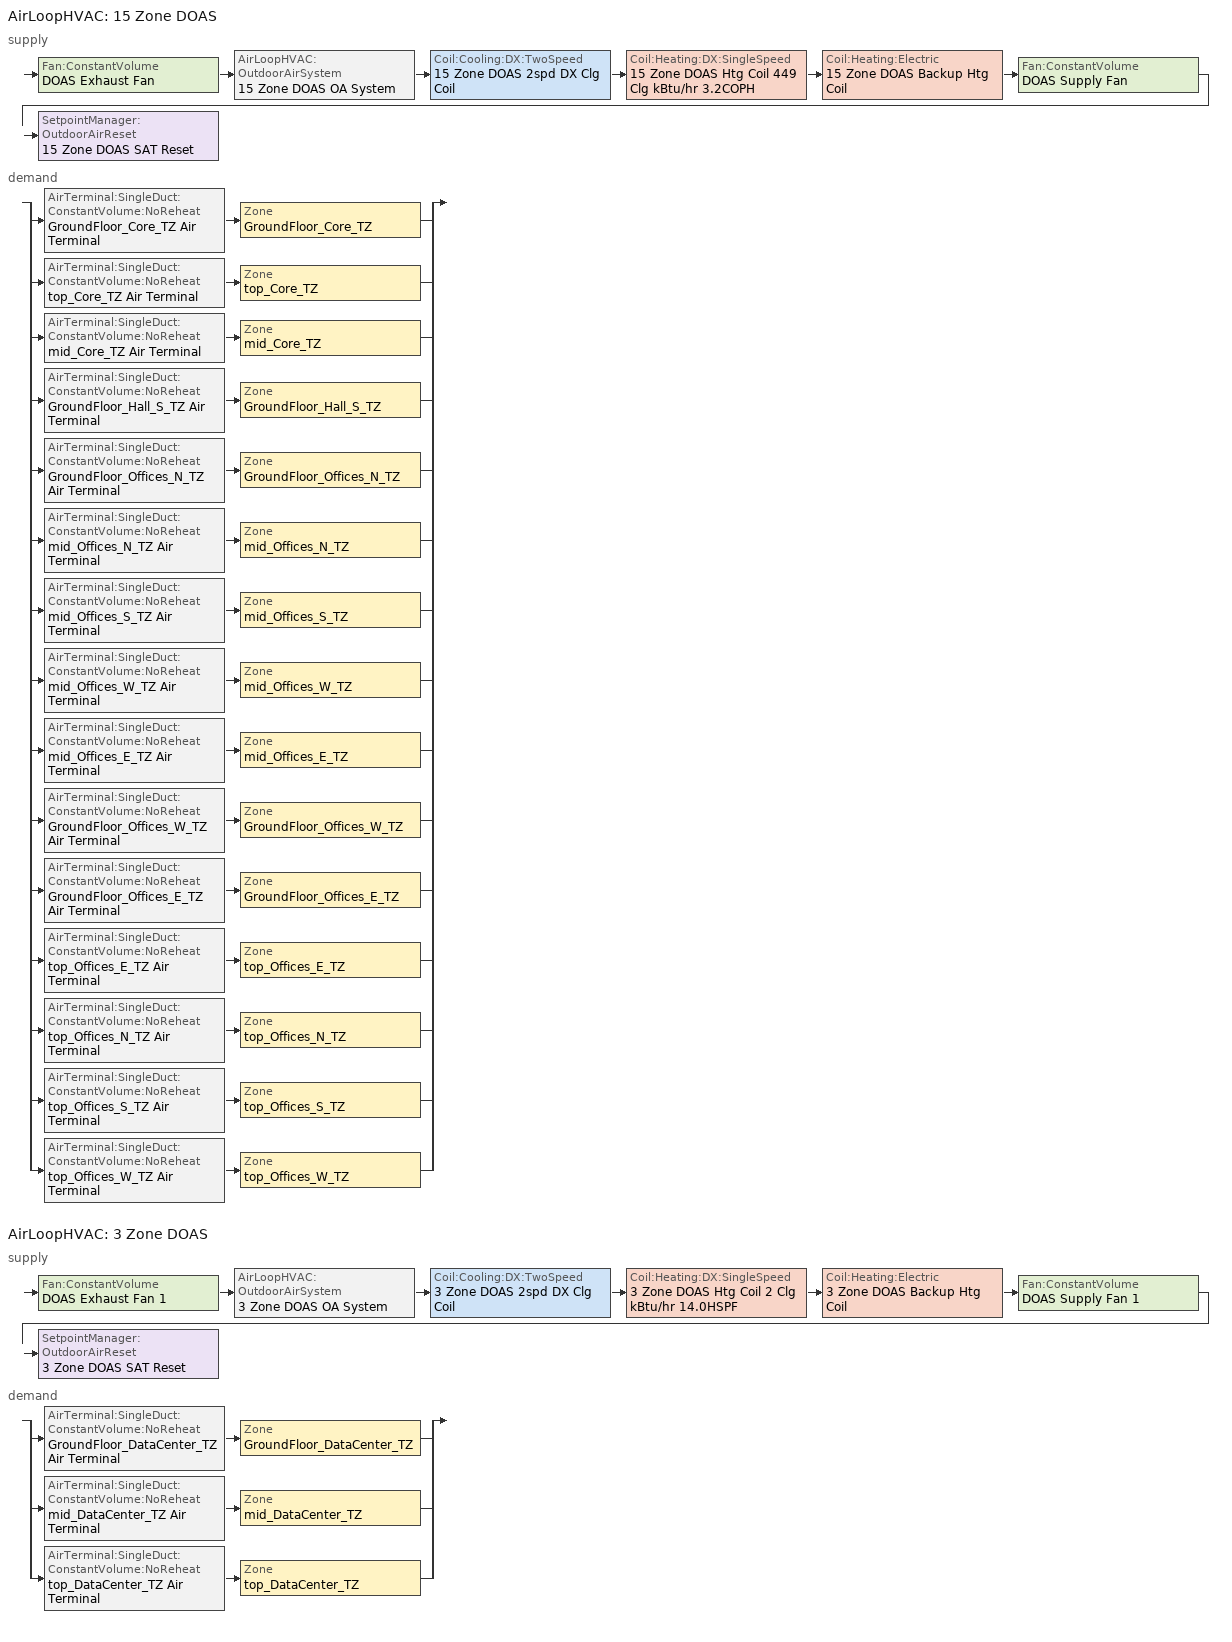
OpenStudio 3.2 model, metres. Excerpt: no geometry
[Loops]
AirLoopHVAC '15 Zone DOAS'
 supply: Fan:ConstantVolume 'DOAS Exhaust Fan' > AirLoopHVAC:OutdoorAirSystem '15 Zone DOAS OA System' > Coil:Cooling:DX:TwoSpeed '15 Zone DOAS 2spd DX Clg Coil' > Coil:Heating:DX:SingleSpeed '15 Zone DOAS Htg Coil 449 Clg kBtu/hr 3.2COPH' > Coil:Heating:Electric '15 Zone DOAS Backup Htg Coil' > Fan:ConstantVolume 'DOAS Supply Fan' > SetpointManager:OutdoorAirReset '15 Zone DOAS SAT Reset'
 demand: split
  | AirTerminal:SingleDuct:ConstantVolume:NoReheat 'GroundFloor_Core_TZ Air Terminal' > Zone 'GroundFloor_Core_TZ'
  | AirTerminal:SingleDuct:ConstantVolume:NoReheat 'top_Core_TZ Air Terminal' > Zone 'top_Core_TZ'
  | AirTerminal:SingleDuct:ConstantVolume:NoReheat 'mid_Core_TZ Air Terminal' > Zone 'mid_Core_TZ'
  | AirTerminal:SingleDuct:ConstantVolume:NoReheat 'GroundFloor_Hall_S_TZ Air Terminal' > Zone 'GroundFloor_Hall_S_TZ'
  | AirTerminal:SingleDuct:ConstantVolume:NoReheat 'GroundFloor_Offices_N_TZ Air Terminal' > Zone 'GroundFloor_Offices_N_TZ'
  | AirTerminal:SingleDuct:ConstantVolume:NoReheat 'mid_Offices_N_TZ Air Terminal' > Zone 'mid_Offices_N_TZ'
  | AirTerminal:SingleDuct:ConstantVolume:NoReheat 'mid_Offices_S_TZ Air Terminal' > Zone 'mid_Offices_S_TZ'
  | AirTerminal:SingleDuct:ConstantVolume:NoReheat 'mid_Offices_W_TZ Air Terminal' > Zone 'mid_Offices_W_TZ'
  | AirTerminal:SingleDuct:ConstantVolume:NoReheat 'mid_Offices_E_TZ Air Terminal' > Zone 'mid_Offices_E_TZ'
  | AirTerminal:SingleDuct:ConstantVolume:NoReheat 'GroundFloor_Offices_W_TZ Air Terminal' > Zone 'GroundFloor_Offices_W_TZ'
  | AirTerminal:SingleDuct:ConstantVolume:NoReheat 'GroundFloor_Offices_E_TZ Air Terminal' > Zone 'GroundFloor_Offices_E_TZ'
  | AirTerminal:SingleDuct:ConstantVolume:NoReheat 'top_Offices_E_TZ Air Terminal' > Zone 'top_Offices_E_TZ'
  | AirTerminal:SingleDuct:ConstantVolume:NoReheat 'top_Offices_N_TZ Air Terminal' > Zone 'top_Offices_N_TZ'
  | AirTerminal:SingleDuct:ConstantVolume:NoReheat 'top_Offices_S_TZ Air Terminal' > Zone 'top_Offices_S_TZ'
  | AirTerminal:SingleDuct:ConstantVolume:NoReheat 'top_Offices_W_TZ Air Terminal' > Zone 'top_Offices_W_TZ'
AirLoopHVAC '3 Zone DOAS'
 supply: Fan:ConstantVolume 'DOAS Exhaust Fan 1' > AirLoopHVAC:OutdoorAirSystem '3 Zone DOAS OA System' > Coil:Cooling:DX:TwoSpeed '3 Zone DOAS 2spd DX Clg Coil' > Coil:Heating:DX:SingleSpeed '3 Zone DOAS Htg Coil 2 Clg kBtu/hr 14.0HSPF' > Coil:Heating:Electric '3 Zone DOAS Backup Htg Coil' > Fan:ConstantVolume 'DOAS Supply Fan 1' > SetpointManager:OutdoorAirReset '3 Zone DOAS SAT Reset'
 demand: split
  | AirTerminal:SingleDuct:ConstantVolume:NoReheat 'GroundFloor_DataCenter_TZ Air Terminal' > Zone 'GroundFloor_DataCenter_TZ'
  | AirTerminal:SingleDuct:ConstantVolume:NoReheat 'mid_DataCenter_TZ Air Terminal' > Zone 'mid_DataCenter_TZ'
  | AirTerminal:SingleDuct:ConstantVolume:NoReheat 'top_DataCenter_TZ Air Terminal' > Zone 'top_DataCenter_TZ'
[Sizing:Zone] Zone Cooling Design Supply Air Temperature Input Method=SupplyAirTemperature; Zone Cooling Design Supply Air Temperature {C}=12.7778; Zone Cooling Design Supply Air Temperature Difference {deltaC}=10; Zone Heating Design Supply Air Temperature Input Method=SupplyAirTemperature; Zone Heating Design Supply Air Temperature {C}=40; Zone Heating Design Supply Air Temperature Difference {deltaC}=10; Zone Cooling Design Supply Air Humidity Ratio {kg-H2O/kg-air}=0.0085; Zone Heating Design Supply Air Humidity Ratio {kg-H2O/kg-air}=0.008; Cooling Design Air Flow Method=DesignDay; Cooling Design Air Flow Rate {m3/s}=0; Cooling Minimum Air Flow {m3/s}=0; Cooling Minimum Air Flow Fraction=0; Heating Design Air Flow Method=DesignDay; Heating Design Air Flow Rate {m3/s}=0; Heating Maximum Air Flow per Zone Floor Area {m3/s-m2}=0.002; Heating Maximum Air Flow {m3/s}=0.142; Account for Dedicated Outdoor Air System=Yes; Dedicated Outdoor Air System Control Strategy=NeutralSupplyAir; Dedicated Outdoor Air Low Setpoint Temperature for Design {C}=15.5556; Dedicated Outdoor Air High Setpoint Temperature for Design {C}=21.1111
Name | Design Zone Air Distribution Effectiveness in Cooling Mode | Design Zone Air Distribution Effectiveness in Heating Mode | Design Minimum Zone Ventilation Efficiency | Cooling Minimum Air Flow per Zone Floor Area {m3/s-m2}
top_Offices_W_TZ; GroundFloor_Core_TZ; top_Core_TZ; GroundFloor_Offices_N_TZ; GroundFloor_Offices_E_TZ; GroundFloor_Hall_S_TZ; top_Offices_N_TZ; top_Offices_E_TZ; top_Offices_S_TZ; mid_Offices_W_TZ; mid_Offices_N_TZ; mid_Offices_S_TZ; mid_Offices_E_TZ | 1 | 1 | 0.6
GroundFloor_Offices_W_TZ; mid_Core_TZ | 1 | 1 | 0.6 | 0.000762
GroundFloor_DataCenter_TZ; top_DataCenter_TZ; mid_DataCenter_TZ
[Zone equipment]
top_Offices_W_TZ: top_Offices_W_TZ Air Terminal, top_Offices_W_TZ VRF Terminal Unit
GroundFloor_Core_TZ: GroundFloor_Core_TZ Air Terminal, GroundFloor_Core_TZ VRF Terminal Unit
top_Core_TZ: top_Core_TZ Air Terminal, top_Core_TZ VRF Terminal Unit
GroundFloor_Offices_N_TZ: GroundFloor_Offices_N_TZ Air Terminal, GroundFloor_Offices_N_TZ VRF Terminal Unit
GroundFloor_Offices_E_TZ: GroundFloor_Offices_E_TZ Air Terminal, GroundFloor_Offices_E_TZ VRF Terminal Unit
GroundFloor_Hall_S_TZ: GroundFloor_Hall_S_TZ Air Terminal, GroundFloor_Hall_S_TZ VRF Terminal Unit
GroundFloor_Offices_W_TZ: GroundFloor_Offices_W_TZ Air Terminal, GroundFloor_Offices_W_TZ VRF Terminal Unit
top_Offices_N_TZ: top_Offices_N_TZ Air Terminal, top_Offices_N_TZ VRF Terminal Unit
top_Offices_E_TZ: top_Offices_E_TZ Air Terminal, top_Offices_E_TZ VRF Terminal Unit
top_Offices_S_TZ: top_Offices_S_TZ Air Terminal, top_Offices_S_TZ VRF Terminal Unit
GroundFloor_DataCenter_TZ: GroundFloor_DataCenter_TZ Air Terminal, GroundFloor_DataCenter_TZ VRF Terminal Unit
top_DataCenter_TZ: top_DataCenter_TZ Air Terminal, top_DataCenter_TZ VRF Terminal Unit
mid_Offices_W_TZ: mid_Offices_W_TZ Air Terminal, mid_Offices_W_TZ VRF Terminal Unit
mid_Core_TZ: mid_Core_TZ Air Terminal, mid_Core_TZ VRF Terminal Unit
mid_Offices_N_TZ: mid_Offices_N_TZ Air Terminal, mid_Offices_N_TZ VRF Terminal Unit
mid_Offices_S_TZ: mid_Offices_S_TZ Air Terminal, mid_Offices_S_TZ VRF Terminal Unit
mid_DataCenter_TZ: mid_DataCenter_TZ Air Terminal, mid_DataCenter_TZ VRF Terminal Unit
mid_Offices_E_TZ: mid_Offices_E_TZ Air Terminal, mid_Offices_E_TZ VRF Terminal Unit
[AirLoopHVAC] Design Supply Air Flow Rate {m3/s}=autosize; Design Return Air Flow Fraction of Supply Air Flow=1
Name | Availability Schedule
15 Zone DOAS | 15 Zone DOAS Occ Sch 2
3 Zone DOAS | 3 Zone DOAS Occ Sch 2
[Sizing:System] Type of Load to Size On=VentilationRequirement; Design Outdoor Air Flow Rate {m3/s}=Autosize; Central Heating Maximum System Air Flow Ratio=1; Preheat Design Temperature {C}=7; Preheat Design Humidity Ratio {kg-H2O/kg-Air}=0.008; Precool Design Temperature {C}=12.8; Precool Design Humidity Ratio {kg-H2O/kg-Air}=0.008; Central Cooling Design Supply Air Temperature {C}=15.5556; Central Heating Design Supply Air Temperature {C}=21.1111; Sizing Option=Coincident; 100% Outdoor Air in Cooling=Yes; 100% Outdoor Air in Heating=Yes; Central Cooling Design Supply Air Humidity Ratio {kg-H2O/kg-Air}=0.0085; Central Heating Design Supply Air Humidity Ratio {kg-H2O/kg-Air}=0.008; Cooling Design Air Flow Method=DesignDay; Cooling Design Air Flow Rate {m3/s}=0; Heating Design Air Flow Method=DesignDay; Heating Design Air Flow Rate {m3/s}=0; System Outdoor Air Method=ZoneSum; Zone Maximum Outdoor Air Fraction=1; Cooling Supply Air Flow Rate Per Floor Area {m3/s-m2}=0.00996765; Cooling Fraction of Autosized Cooling Supply Air Flow Rate=1; Cooling Supply Air Flow Rate Per Unit Cooling Capacity {m3/s-W}=3.94755e-05; Heating Supply Air Flow Rate Per Floor Area {m3/s-m2}=0.00996765; Heating Fraction of Autosized Heating Supply Air Flow Rate=1; Heating Fraction of Autosized Cooling Supply Air Flow Rate=1; Heating Supply Air Flow Rate Per Unit Heating Capacity {m3/s-W}=3.15882e-05; Cooling Design Capacity Method=CoolingDesignCapacity; Cooling Design Capacity {W}=autosize; Cooling Design Capacity Per Floor Area {W/m2}=234.7; Fraction of Autosized Cooling Design Capacity=1; Heating Design Capacity Method=HeatingDesignCapacity; Heating Design Capacity {W}=autosize; Heating Design Capacity Per Floor Area {W/m2}=157; Fraction of Autosized Heating Design Capacity=1; Central Cooling Capacity Control Method=OnOff
15 Zone DOAS; 3 Zone DOAS
[Fan:ConstantVolume] Availability Schedule=Always On Discrete; Maximum Flow Rate {m3/s}=AutoSize; Motor In Airstream Fraction=1
Name | Fan Total Efficiency | Pressure Rise {Pa} | Motor Efficiency
DOAS Supply Fan | 0.59605 | 622.722 | 0.917
DOAS Exhaust Fan | 0.58175 | 373.633 | 0.895
DOAS Supply Fan 1 | 0.455 | 622.722 | 0.7
DOAS Exhaust Fan 1 | 0.455 | 373.633 | 0.7
[Coil:Heating:Electric] Availability Schedule=Always On Discrete; Efficiency=1
15 Zone DOAS Backup Htg Coil; 3 Zone DOAS Backup Htg Coil
[Coil:Heating:DX:SingleSpeed] Availability Schedule=Always On Discrete; Rated Total Heating Capacity {W}=Autosize; Rated Air Flow Rate {m3/s}=Autosize; Rated Supply Fan Power Per Volume Flow Rate {W/(m3/s)}=773.3; Total Heating Capacity Function of Temperature Curve=DXHEAT-NECB2011-REF-CAPFT; Total Heating Capacity Function of Flow Fraction Curve=DXHEAT-NECB2011-REF-CAPFFLOW; Energy Input Ratio Function of Temperature Curve=DXHEAT-NECB2011-REF-EIRFT; Energy Input Ratio Function of Flow Fraction Curve=DXHEAT-NECB2011-REF-EIRFFLOW; Part Load Fraction Correlation Curve=DXHEAT-NECB2011-REF-PLFFPLR; Defrost Strategy=ReverseCycle; Defrost Control=OnDemand; Defrost Time Period Fraction=0.166667; Resistive Defrost Heater Capacity {W}=2000
Name | Rated COP {W/W} | Defrost Energy Input Ratio Function of Temperature Curve
15 Zone DOAS Htg Coil 449 Clg kBtu/hr 3.2COPH | 3.61103 | 15 Zone DOAS Htg Coil Defrost EIR Func of Temp Curve
3 Zone DOAS Htg Coil 2 Clg kBtu/hr 14.0HSPF | 3.7366 | 3 Zone DOAS Htg Coil Defrost EIR Func of Temp Curve
[Coil:Cooling:DX:TwoSpeed] Availability Schedule=Always On Discrete; Rated High Speed Total Cooling Capacity {W}=Autosize; Rated High Speed Sensible Heat Ratio=Autosize; Rated High Speed COP {W/W}=3; Rated High Speed Air Flow Rate {m3/s}=Autosize; Unit Internal Static Air Pressure {Pa}=773.3; Rated Low Speed Total Cooling Capacity {W}=Autosize; Rated Low Speed Sensible Heat Ratio=0.69; Rated Low Speed COP {W/W}=3; Condenser Type=AirCooled; Minimum Outdoor Dry-Bulb Temperature for Compressor Operation {C}=-25; High Speed Evaporative Condenser Effectiveness=0; High Speed Evaporative Condenser Air Flow Rate {m3/s}=Autosize; High Speed Evaporative Condenser Pump Rated Power Consumption {W}=Autosize; Low Speed Evaporative Condenser Effectiveness=0; Low Speed Evaporative Condenser Air Flow Rate {m3/s}=Autosize; Low Speed Evaporative Condenser Pump Rated Power Consumption {W}=Autosize; Basin Heater Capacity {W/K}=10; Basin Heater Setpoint Temperature {C}=2
Name | Total Cooling Capacity Function of Temperature Curve | Total Cooling Capacity Function of Flow Fraction Curve | Energy Input Ratio Function of Temperature Curve | Energy Input Ratio Function of Flow Fraction Curve | Part Load Fraction Correlation Curve | Low Speed Total Cooling Capacity Function of Temperature Curve | Low Speed Energy Input Ratio Function of Temperature Curve
15 Zone DOAS 2spd DX Clg Coil | Curve Biquadratic 1 | Curve Quadratic 3 | Curve Biquadratic 2 | Curve Quadratic 4 | Curve Quadratic 5 | Curve Biquadratic 3 | Curve Biquadratic 4
3 Zone DOAS 2spd DX Clg Coil | Curve Biquadratic 5 | Curve Quadratic 8 | Curve Biquadratic 6 | Curve Quadratic 9 | Curve Quadratic 10 | Curve Biquadratic 7 | Curve Biquadratic 8
[Controller:OutdoorAir] Maximum Outdoor Air Flow Rate {m3/s}=Autosize; Economizer Control Type=NoEconomizer; Economizer Control Action Type=ModulateFlow; Lockout Type=LockoutWithHeating; Minimum Limit Type=FixedMinimum; Minimum Fraction of Outdoor Air Schedule=Always On Discrete; High Humidity Control=No; Heat Recovery Bypass Control Type=BypassWhenWithinEconomizerLimits
Name | Minimum Outdoor Air Flow Rate {m3/s} | Minimum Outdoor Air Schedule | Controller Mechanical Ventilation
15 Zone DOAS Outdoor Air Controller | 0 | 15 Zone DOAS Occ Sch 2 | 15 Zone DOAS Mechanical Ventilation Controller
3 Zone DOAS Outdoor Air Controller | autosize | 3 Zone DOAS Occ Sch 2 | 3 Zone DOAS Mechanical Ventilation Controller
[Controller:MechanicalVentilation] Availability Schedule=Always On Discrete; System Outdoor Air Method=ZoneSum
Name | Demand Controlled Ventilation
15 Zone DOAS Mechanical Ventilation Controller | Yes
3 Zone DOAS Mechanical Ventilation Controller
[AirLoopHVAC:OutdoorAirSystem]
Name | Controller
15 Zone DOAS OA System | 15 Zone DOAS Outdoor Air Controller
3 Zone DOAS OA System | 3 Zone DOAS Outdoor Air Controller
[SetpointManager:OutdoorAirReset] Control Variable=Temperature; Setpoint at Outdoor Low Temperature {C}=21.1111; Outdoor Low Temperature {C}=12.7778; Setpoint at Outdoor High Temperature {C}=15.5556; Outdoor High Temperature {C}=21.1111
Name | Setpoint Node or NodeList
15 Zone DOAS SAT Reset | 15 Zone DOAS Supply Outlet Node
3 Zone DOAS SAT Reset | 3 Zone DOAS Supply Outlet Node
[AirTerminal:SingleDuct:ConstantVolume:NoReheat] Availability Schedule=Always On Discrete; Maximum Air Flow Rate {m3/s}=AutoSize
GroundFloor_Core_TZ Air Terminal; top_Core_TZ Air Terminal; mid_Core_TZ Air Terminal; GroundFloor_Hall_S_TZ Air Terminal; GroundFloor_Offices_N_TZ Air Terminal; mid_Offices_N_TZ Air Terminal; mid_Offices_S_TZ Air Terminal; mid_Offices_W_TZ Air Terminal; mid_Offices_E_TZ Air Terminal; GroundFloor_Offices_W_TZ Air Terminal; GroundFloor_Offices_E_TZ Air Terminal; top_Offices_E_TZ Air Terminal; top_Offices_N_TZ Air Terminal; top_Offices_S_TZ Air Terminal; top_Offices_W_TZ Air Terminal; GroundFloor_DataCenter_TZ Air Terminal; mid_DataCenter_TZ Air Terminal; top_DataCenter_TZ Air Terminal
[AirConditioner:VariableRefrigerantFlow] Availability Schedule=Always On Discrete; Gross Rated Total Cooling Capacity {W}=autosize; Gross Rated Cooling COP {W/W}=4.287; Minimum Outdoor Temperature in Cooling Mode {C}=-15; Maximum Outdoor Temperature in Cooling Mode {C}=50; Gross Rated Heating Capacity {W}=autosize; Rated Heating Capacity Sizing Ratio {W/W}=1; Rated Heating COP {W/W}=4.147; Minimum Outdoor Temperature in Heating Mode {C}=-25; Maximum Outdoor Temperature in Heating Mode {C}=16.1; Heating Performance Curve Outdoor Temperature Type=WetBulbTemperature; Minimum Heat Pump Part-Load Ratio=0.25; Master Thermostat Priority Control Type=LoadPriority; Heat Pump Waste Heat Recovery=Yes; Equivalent Piping Length used for Piping Correction Factor in Cooling Mode {m}=30.48; Vertical Height used for Piping Correction Factor {m}=10.668; Piping Correction Factor for Height in Cooling Mode Coefficient {1/m}=-0.000386; Equivalent Piping Length used for Piping Correction Factor in Heating Mode {m}=30.48; Piping Correction Factor for Height in Heating Mode Coefficient {1/m}=0; Crankcase Heater Power per Compressor {W}=15; Number of Compressors=3; Ratio of Compressor Size to Total Compressor Capacity {W/W}=0.33; Maximum Outdoor Dry-bulb Temperature for Crankcase Heater {C}=7; Defrost Strategy=ReverseCycle; Defrost Control=OnDemand; Defrost Time Period Fraction=0.058333; Resistive Defrost Heater Capacity {W}=1e-07; Maximum Outdoor Dry-bulb Temperature for Defrost Operation {C}=7; Water Condenser Volume Flow Rate {m3/s}=autosize; Evaporative Condenser Effectiveness=0.9; Evaporative Condenser Air Flow Rate {m3/s}=autosize; Evaporative Condenser Pump Rated Power Consumption {W}=autosize; Basin Heater Capacity {W/K}=0; Basin Heater Setpoint Temperature {C}=2; Fuel Type=Electricity; Minimum Outdoor Temperature in Heat Recovery Mode {C}=-10; Maximum Outdoor Temperature in Heat Recovery Mode {C}=27.2; Initial Heat Recovery Cooling Capacity Fraction {W/W}=0.5; Heat Recovery Cooling Capacity Time Constant {hr}=0.083; Initial Heat Recovery Cooling Energy Fraction {W/W}=1; Heat Recovery Cooling Energy Time Constant {hr}=0; Initial Heat Recovery Heating Capacity Fraction {W/W}=0.5; Heat Recovery Heating Capacity Time Constant {hr}=0.083; Initial Heat Recovery Heating Energy Fraction {W/W}=0.5; Heat Recovery Heating Energy Time Constant {hr}=0
Name | Cooling Capacity Ratio Modifier Function of Low Temperature Curve | Cooling Capacity Ratio Boundary Curve | Cooling Capacity Ratio Modifier Function of High Temperature Curve | Cooling Energy Input Ratio Modifier Function of Low Temperature Curve | Cooling Energy Input Ratio Boundary Curve | Cooling Energy Input Ratio Modifier Function of High Temperature Curve | Cooling Energy Input Ratio Modifier Function of Low Part-Load Ratio Curve | Cooling Energy Input Ratio Modifier Function of High Part-Load Ratio Curve | Cooling Combination Ratio Correction Factor Curve | Cooling Part-Load Fraction Correlation Curve | Heating Capacity Ratio Modifier Function of Low Temperature Curve | Heating Capacity Ratio Boundary Curve | Heating Capacity Ratio Modifier Function of High Temperature Curve | Heating Energy Input Ratio Modifier Function of Low Temperature Curve | Heating Energy Input Ratio Boundary Curve | Heating Energy Input Ratio Modifier Function of High Temperature Curve | Heating Energy Input Ratio Modifier Function of Low Part-Load Ratio Curve | Heating Energy Input Ratio Modifier Function of High Part-Load Ratio Curve | Heating Combination Ratio Correction Factor Curve | Heating Part-Load Fraction Correlation Curve | Zone Name for Master Thermostat Location | Piping Correction Factor for Length in Cooling Mode Curve | Defrost Energy Input Ratio Modifier Function of Temperature Curve
15 Zone VRF System | vrf_cool_cap_f_of_low_temp | vrf_cool_cap_ratio_boundary | vrf_cool_cap_f_of_high_temp | vrf_cool_eir_f_of_low_temp | vrf_cool_eir_ratio_boundary | vrf_cool_eir_f_of_high_temp | vrf_cool_eir_f_of_low_temp 1 | vrf_cooling_eir_high_plr | vrf_cooling_comb_ratio | vrf_cooling_cplffplr | vrf_heat_cap_f_of_low_temp | vrf_heat_cap_ratio_boundary | vrf_heat_cap_f_of_high_temp | vrf_heat_eir_f_of_low_temp | vrf_heat_eir_boundary | vrf_heat_eir_f_of_high_temp | vrf_heating_eir_low_plr | vrf_heating_eir_hi_plr | vrf_heating_comb_ratio | vrf_heating_cplffplr | GroundFloor_Core_TZ | Air Conditioner Variable Refrigerant Flow 1 CoolingLengthCorrectionFactor | vrf_defrost_eir_f_of_temp
3 Zone VRF System | vrf_cool_cap_f_of_low_temp 1 | vrf_cool_cap_ratio_boundary 1 | vrf_cool_cap_f_of_high_temp 1 | vrf_cool_eir_f_of_low_temp 2 | vrf_cool_eir_ratio_boundary 1 | vrf_cool_eir_f_of_high_temp 1 | vrf_cool_eir_f_of_low_temp 3 | vrf_cooling_eir_high_plr 1 | vrf_cooling_comb_ratio 1 | vrf_cooling_cplffplr 1 | vrf_heat_cap_f_of_low_temp 1 | vrf_heat_cap_ratio_boundary 1 | vrf_heat_cap_f_of_high_temp 1 | vrf_heat_eir_f_of_low_temp 1 | vrf_heat_eir_boundary 1 | vrf_heat_eir_f_of_high_temp 1 | vrf_heating_eir_low_plr 1 | vrf_heating_eir_hi_plr 1 | vrf_heating_comb_ratio 1 | vrf_heating_cplffplr 1 | GroundFloor_DataCenter_TZ | Air Conditioner Variable Refrigerant Flow 1 CoolingLengthCorrectionFactor 1 | vrf_defrost_eir_f_of_temp 1
[ZoneHVAC:TerminalUnit:VariableRefrigerantFlow] Terminal Unit Availability schedule=Always On Discrete; Supply Air Flow Rate During Cooling Operation {m3/s}=autosize; Supply Air Flow Rate When No Cooling is Needed {m3/s}=autosize; Supply Air Flow Rate During Heating Operation {m3/s}=autosize; Supply Air Flow Rate When No Heating is Needed {m3/s}=autosize; Outdoor Air Flow Rate During Cooling Operation {m3/s}=0; Outdoor Air Flow Rate During Heating Operation {m3/s}=0; Outdoor Air Flow Rate When No Cooling or Heating is Needed {m3/s}=0; Supply Air Fan Operating Mode Schedule=Always Off Discrete; Supply Air Fan Placement=DrawThrough; Zone Terminal Unit On Parasitic Electric Energy Use {W}=30; Zone Terminal Unit Off Parasitic Electric Energy Use {W}=20; Rated Total Heating Capacity Sizing Ratio {W/W}=1; Maximum Supply Air Temperature from Supplemental Heater {C}=Autosize; Maximum Outdoor Dry-Bulb Temperature for Supplemental Heater Operation {C}=21
Name | Supply Air Fan | Cooling Coil | Heating Coil
GroundFloor_Core_TZ VRF Terminal Unit | GroundFloor_Core_TZ VRF Unit Cycling Fan | Zone HVAC Terminal Unit Variable Refrigerant Flow 1 Cooling Coil | Zone HVAC Terminal Unit Variable Refrigerant Flow 1 Heating Coil
top_Core_TZ VRF Terminal Unit | top_Core_TZ VRF Unit Cycling Fan | Zone HVAC Terminal Unit Variable Refrigerant Flow 1 Cooling Coil 1 | Zone HVAC Terminal Unit Variable Refrigerant Flow 1 Heating Coil 1
mid_Core_TZ VRF Terminal Unit | mid_Core_TZ VRF Unit Cycling Fan | Zone HVAC Terminal Unit Variable Refrigerant Flow 1 Cooling Coil 2 | Zone HVAC Terminal Unit Variable Refrigerant Flow 1 Heating Coil 2
GroundFloor_Hall_S_TZ VRF Terminal Unit | GroundFloor_Hall_S_TZ VRF Unit Cycling Fan | Zone HVAC Terminal Unit Variable Refrigerant Flow 1 Cooling Coil 3 | Zone HVAC Terminal Unit Variable Refrigerant Flow 1 Heating Coil 3
GroundFloor_Offices_N_TZ VRF Terminal Unit | GroundFloor_Offices_N_TZ VRF Unit Cycling Fan | Zone HVAC Terminal Unit Variable Refrigerant Flow 1 Cooling Coil 4 | Zone HVAC Terminal Unit Variable Refrigerant Flow 1 Heating Coil 4
mid_Offices_N_TZ VRF Terminal Unit | mid_Offices_N_TZ VRF Unit Cycling Fan | Zone HVAC Terminal Unit Variable Refrigerant Flow 1 Cooling Coil 5 | Zone HVAC Terminal Unit Variable Refrigerant Flow 1 Heating Coil 5
mid_Offices_S_TZ VRF Terminal Unit | mid_Offices_S_TZ VRF Unit Cycling Fan | Zone HVAC Terminal Unit Variable Refrigerant Flow 1 Cooling Coil 6 | Zone HVAC Terminal Unit Variable Refrigerant Flow 1 Heating Coil 6
mid_Offices_W_TZ VRF Terminal Unit | mid_Offices_W_TZ VRF Unit Cycling Fan | Zone HVAC Terminal Unit Variable Refrigerant Flow 1 Cooling Coil 7 | Zone HVAC Terminal Unit Variable Refrigerant Flow 1 Heating Coil 7
mid_Offices_E_TZ VRF Terminal Unit | mid_Offices_E_TZ VRF Unit Cycling Fan | Zone HVAC Terminal Unit Variable Refrigerant Flow 1 Cooling Coil 8 | Zone HVAC Terminal Unit Variable Refrigerant Flow 1 Heating Coil 8
GroundFloor_Offices_W_TZ VRF Terminal Unit | GroundFloor_Offices_W_TZ VRF Unit Cycling Fan | Zone HVAC Terminal Unit Variable Refrigerant Flow 1 Cooling Coil 9 | Zone HVAC Terminal Unit Variable Refrigerant Flow 1 Heating Coil 9
GroundFloor_Offices_E_TZ VRF Terminal Unit | GroundFloor_Offices_E_TZ VRF Unit Cycling Fan | Zone HVAC Terminal Unit Variable Refrigerant Flow 1 Cooling Coil 10 | Zone HVAC Terminal Unit Variable Refrigerant Flow 1 Heating Coil 10
top_Offices_E_TZ VRF Terminal Unit | top_Offices_E_TZ VRF Unit Cycling Fan | Zone HVAC Terminal Unit Variable Refrigerant Flow 1 Cooling Coil 11 | Zone HVAC Terminal Unit Variable Refrigerant Flow 1 Heating Coil 11
top_Offices_N_TZ VRF Terminal Unit | top_Offices_N_TZ VRF Unit Cycling Fan | Zone HVAC Terminal Unit Variable Refrigerant Flow 1 Cooling Coil 12 | Zone HVAC Terminal Unit Variable Refrigerant Flow 1 Heating Coil 12
top_Offices_S_TZ VRF Terminal Unit | top_Offices_S_TZ VRF Unit Cycling Fan | Zone HVAC Terminal Unit Variable Refrigerant Flow 1 Cooling Coil 13 | Zone HVAC Terminal Unit Variable Refrigerant Flow 1 Heating Coil 13
top_Offices_W_TZ VRF Terminal Unit | top_Offices_W_TZ VRF Unit Cycling Fan | Zone HVAC Terminal Unit Variable Refrigerant Flow 1 Cooling Coil 14 | Zone HVAC Terminal Unit Variable Refrigerant Flow 1 Heating Coil 14
GroundFloor_DataCenter_TZ VRF Terminal Unit | GroundFloor_DataCenter_TZ VRF Unit Cycling Fan | Zone HVAC Terminal Unit Variable Refrigerant Flow 1 Cooling Coil 15 | Zone HVAC Terminal Unit Variable Refrigerant Flow 1 Heating Coil 15
mid_DataCenter_TZ VRF Terminal Unit | mid_DataCenter_TZ VRF Unit Cycling Fan | Zone HVAC Terminal Unit Variable Refrigerant Flow 1 Cooling Coil 16 | Zone HVAC Terminal Unit Variable Refrigerant Flow 1 Heating Coil 16
top_DataCenter_TZ VRF Terminal Unit | top_DataCenter_TZ VRF Unit Cycling Fan | Zone HVAC Terminal Unit Variable Refrigerant Flow 1 Cooling Coil 17 | Zone HVAC Terminal Unit Variable Refrigerant Flow 1 Heating Coil 17
[Coil:Cooling:DX:VariableRefrigerantFlow] Availability Schedule=Always On Discrete; Rated Total Cooling Capacity {W}=autosize; Rated Sensible Heat Ratio=autosize; Rated Air Flow Rate {m3/s}=autosize
Name | Cooling Capacity Ratio Modifier Function of Temperature Curve | Cooling Capacity Modifier Curve Function of Flow Fraction
Zone HVAC Terminal Unit Variable Refrigerant Flow 1 Cooling Coil | VRFTUCoolCapFT | VRFACCoolCapFFF
Zone HVAC Terminal Unit Variable Refrigerant Flow 1 Cooling Coil 1 | VRFTUCoolCapFT 1 | VRFACCoolCapFFF 1
Zone HVAC Terminal Unit Variable Refrigerant Flow 1 Cooling Coil 2 | VRFTUCoolCapFT 2 | VRFACCoolCapFFF 2
Zone HVAC Terminal Unit Variable Refrigerant Flow 1 Cooling Coil 3 | VRFTUCoolCapFT 3 | VRFACCoolCapFFF 3
Zone HVAC Terminal Unit Variable Refrigerant Flow 1 Cooling Coil 4 | VRFTUCoolCapFT 4 | VRFACCoolCapFFF 4
Zone HVAC Terminal Unit Variable Refrigerant Flow 1 Cooling Coil 5 | VRFTUCoolCapFT 5 | VRFACCoolCapFFF 5
Zone HVAC Terminal Unit Variable Refrigerant Flow 1 Cooling Coil 6 | VRFTUCoolCapFT 6 | VRFACCoolCapFFF 6
Zone HVAC Terminal Unit Variable Refrigerant Flow 1 Cooling Coil 7 | VRFTUCoolCapFT 7 | VRFACCoolCapFFF 7
Zone HVAC Terminal Unit Variable Refrigerant Flow 1 Cooling Coil 8 | VRFTUCoolCapFT 8 | VRFACCoolCapFFF 8
Zone HVAC Terminal Unit Variable Refrigerant Flow 1 Cooling Coil 9 | VRFTUCoolCapFT 9 | VRFACCoolCapFFF 9
Zone HVAC Terminal Unit Variable Refrigerant Flow 1 Cooling Coil 10 | VRFTUCoolCapFT 10 | VRFACCoolCapFFF 10
Zone HVAC Terminal Unit Variable Refrigerant Flow 1 Cooling Coil 11 | VRFTUCoolCapFT 11 | VRFACCoolCapFFF 11
Zone HVAC Terminal Unit Variable Refrigerant Flow 1 Cooling Coil 12 | VRFTUCoolCapFT 12 | VRFACCoolCapFFF 12
Zone HVAC Terminal Unit Variable Refrigerant Flow 1 Cooling Coil 13 | VRFTUCoolCapFT 13 | VRFACCoolCapFFF 13
Zone HVAC Terminal Unit Variable Refrigerant Flow 1 Cooling Coil 14 | VRFTUCoolCapFT 14 | VRFACCoolCapFFF 14
Zone HVAC Terminal Unit Variable Refrigerant Flow 1 Cooling Coil 15 | VRFTUCoolCapFT 15 | VRFACCoolCapFFF 15
Zone HVAC Terminal Unit Variable Refrigerant Flow 1 Cooling Coil 16 | VRFTUCoolCapFT 16 | VRFACCoolCapFFF 16
Zone HVAC Terminal Unit Variable Refrigerant Flow 1 Cooling Coil 17 | VRFTUCoolCapFT 17 | VRFACCoolCapFFF 17
[Coil:Heating:DX:VariableRefrigerantFlow] Availability Schedule=Always On Discrete; Rated Total Heating Capacity {W}=autosize; Rated Air Flow Rate {m3/s}=autosize
Name | Heating Capacity Ratio Modifier Function of Temperature Curve | Heating Capacity Modifier Function of Flow Fraction Curve
Zone HVAC Terminal Unit Variable Refrigerant Flow 1 Heating Coil | Coil Heating DX Variable Refrigerant Flow 1 VRFTUHeatCAPFT | Coil Heating DX Variable Refrigerant Flow 1 VRFACCoolCapFFF
Zone HVAC Terminal Unit Variable Refrigerant Flow 1 Heating Coil 1 | Coil Heating DX Variable Refrigerant Flow 1 VRFTUHeatCAPFT 1 | Coil Heating DX Variable Refrigerant Flow 1 VRFACCoolCapFFF 1
Zone HVAC Terminal Unit Variable Refrigerant Flow 1 Heating Coil 2 | Coil Heating DX Variable Refrigerant Flow 1 VRFTUHeatCAPFT 2 | Coil Heating DX Variable Refrigerant Flow 1 VRFACCoolCapFFF 2
Zone HVAC Terminal Unit Variable Refrigerant Flow 1 Heating Coil 3 | Coil Heating DX Variable Refrigerant Flow 1 VRFTUHeatCAPFT 3 | Coil Heating DX Variable Refrigerant Flow 1 VRFACCoolCapFFF 3
Zone HVAC Terminal Unit Variable Refrigerant Flow 1 Heating Coil 4 | Coil Heating DX Variable Refrigerant Flow 1 VRFTUHeatCAPFT 4 | Coil Heating DX Variable Refrigerant Flow 1 VRFACCoolCapFFF 4
Zone HVAC Terminal Unit Variable Refrigerant Flow 1 Heating Coil 5 | Coil Heating DX Variable Refrigerant Flow 1 VRFTUHeatCAPFT 5 | Coil Heating DX Variable Refrigerant Flow 1 VRFACCoolCapFFF 5
Zone HVAC Terminal Unit Variable Refrigerant Flow 1 Heating Coil 6 | Coil Heating DX Variable Refrigerant Flow 1 VRFTUHeatCAPFT 6 | Coil Heating DX Variable Refrigerant Flow 1 VRFACCoolCapFFF 6
Zone HVAC Terminal Unit Variable Refrigerant Flow 1 Heating Coil 7 | Coil Heating DX Variable Refrigerant Flow 1 VRFTUHeatCAPFT 7 | Coil Heating DX Variable Refrigerant Flow 1 VRFACCoolCapFFF 7
Zone HVAC Terminal Unit Variable Refrigerant Flow 1 Heating Coil 8 | Coil Heating DX Variable Refrigerant Flow 1 VRFTUHeatCAPFT 8 | Coil Heating DX Variable Refrigerant Flow 1 VRFACCoolCapFFF 8
Zone HVAC Terminal Unit Variable Refrigerant Flow 1 Heating Coil 9 | Coil Heating DX Variable Refrigerant Flow 1 VRFTUHeatCAPFT 9 | Coil Heating DX Variable Refrigerant Flow 1 VRFACCoolCapFFF 9
Zone HVAC Terminal Unit Variable Refrigerant Flow 1 Heating Coil 10 | Coil Heating DX Variable Refrigerant Flow 1 VRFTUHeatCAPFT 10 | Coil Heating DX Variable Refrigerant Flow 1 VRFACCoolCapFFF 10
Zone HVAC Terminal Unit Variable Refrigerant Flow 1 Heating Coil 11 | Coil Heating DX Variable Refrigerant Flow 1 VRFTUHeatCAPFT 11 | Coil Heating DX Variable Refrigerant Flow 1 VRFACCoolCapFFF 11
Zone HVAC Terminal Unit Variable Refrigerant Flow 1 Heating Coil 12 | Coil Heating DX Variable Refrigerant Flow 1 VRFTUHeatCAPFT 12 | Coil Heating DX Variable Refrigerant Flow 1 VRFACCoolCapFFF 12
Zone HVAC Terminal Unit Variable Refrigerant Flow 1 Heating Coil 13 | Coil Heating DX Variable Refrigerant Flow 1 VRFTUHeatCAPFT 13 | Coil Heating DX Variable Refrigerant Flow 1 VRFACCoolCapFFF 13
Zone HVAC Terminal Unit Variable Refrigerant Flow 1 Heating Coil 14 | Coil Heating DX Variable Refrigerant Flow 1 VRFTUHeatCAPFT 14 | Coil Heating DX Variable Refrigerant Flow 1 VRFACCoolCapFFF 14
Zone HVAC Terminal Unit Variable Refrigerant Flow 1 Heating Coil 15 | Coil Heating DX Variable Refrigerant Flow 1 VRFTUHeatCAPFT 15 | Coil Heating DX Variable Refrigerant Flow 1 VRFACCoolCapFFF 15
Zone HVAC Terminal Unit Variable Refrigerant Flow 1 Heating Coil 16 | Coil Heating DX Variable Refrigerant Flow 1 VRFTUHeatCAPFT 16 | Coil Heating DX Variable Refrigerant Flow 1 VRFACCoolCapFFF 16
Zone HVAC Terminal Unit Variable Refrigerant Flow 1 Heating Coil 17 | Coil Heating DX Variable Refrigerant Flow 1 VRFTUHeatCAPFT 17 | Coil Heating DX Variable Refrigerant Flow 1 VRFACCoolCapFFF 17
[Fan:OnOff] Availability Schedule=Always On Discrete; Fan Total Efficiency=0.385; Pressure Rise {Pa}=530.303; Maximum Flow Rate {m3/s}=autosize; Motor Efficiency=0.7; Motor In Airstream Fraction=1
Name | Fan Power Ratio Function of Speed Ratio Curve | Fan Efficiency Ratio Function of Speed Ratio Curve
GroundFloor_Core_TZ VRF Unit Cycling Fan | Fan On Off Power Curve | Fan On Off Efficiency Curve
top_Core_TZ VRF Unit Cycling Fan | Fan On Off Power Curve 1 | Fan On Off Efficiency Curve 1
mid_Core_TZ VRF Unit Cycling Fan | Fan On Off Power Curve 2 | Fan On Off Efficiency Curve 2
GroundFloor_Hall_S_TZ VRF Unit Cycling Fan | Fan On Off Power Curve 3 | Fan On Off Efficiency Curve 3
GroundFloor_Offices_N_TZ VRF Unit Cycling Fan | Fan On Off Power Curve 4 | Fan On Off Efficiency Curve 4
mid_Offices_N_TZ VRF Unit Cycling Fan | Fan On Off Power Curve 5 | Fan On Off Efficiency Curve 5
mid_Offices_S_TZ VRF Unit Cycling Fan | Fan On Off Power Curve 6 | Fan On Off Efficiency Curve 6
mid_Offices_W_TZ VRF Unit Cycling Fan | Fan On Off Power Curve 7 | Fan On Off Efficiency Curve 7
mid_Offices_E_TZ VRF Unit Cycling Fan | Fan On Off Power Curve 8 | Fan On Off Efficiency Curve 8
GroundFloor_Offices_W_TZ VRF Unit Cycling Fan | Fan On Off Power Curve 9 | Fan On Off Efficiency Curve 9
GroundFloor_Offices_E_TZ VRF Unit Cycling Fan | Fan On Off Power Curve 10 | Fan On Off Efficiency Curve 10
top_Offices_E_TZ VRF Unit Cycling Fan | Fan On Off Power Curve 11 | Fan On Off Efficiency Curve 11
top_Offices_N_TZ VRF Unit Cycling Fan | Fan On Off Power Curve 12 | Fan On Off Efficiency Curve 12
top_Offices_S_TZ VRF Unit Cycling Fan | Fan On Off Power Curve 13 | Fan On Off Efficiency Curve 13
top_Offices_W_TZ VRF Unit Cycling Fan | Fan On Off Power Curve 14 | Fan On Off Efficiency Curve 14
GroundFloor_DataCenter_TZ VRF Unit Cycling Fan | Fan On Off Power Curve 15 | Fan On Off Efficiency Curve 15
mid_DataCenter_TZ VRF Unit Cycling Fan | Fan On Off Power Curve 16 | Fan On Off Efficiency Curve 16
top_DataCenter_TZ VRF Unit Cycling Fan | Fan On Off Power Curve 17 | Fan On Off Efficiency Curve 17
[Schedule:Constant]
Name | Value
Always On Discrete | 1
Always Off Discrete | 0
[Schedule:Day]
15 Zone DOAS Occ Sch Default 2: 6, 0, 0, 23, 0, 1, 24, 0, 0
15 Zone DOAS Occ Sch Winter Design Day 2; 15 Zone DOAS Occ Sch Summer Design Day 2; 3 Zone DOAS Occ Sch Winter Design Day 2; 3 Zone DOAS Occ Sch Summer Design Day 2: 24, 0, 1
15 Zone DOAS Occ Sch Saturday 2: 7, 0, 0, 19, 0, 1, 24, 0, 0
15 Zone DOAS Occ Sch Sunday 2: 7, 0, 0, 18, 0, 1, 24, 0, 0
3 Zone DOAS Occ Sch Default 2: 24, 0, 0
[Schedule:Ruleset]
Name | Default Day Schedule | Summer Design Day Schedule | Winter Design Day Schedule
15 Zone DOAS Occ Sch 2 | 15 Zone DOAS Occ Sch Default 2 | 15 Zone DOAS Occ Sch Summer Design Day 2 | 15 Zone DOAS Occ Sch Winter Design Day 2
3 Zone DOAS Occ Sch 2 | 3 Zone DOAS Occ Sch Default 2 | 3 Zone DOAS Occ Sch Summer Design Day 2 | 3 Zone DOAS Occ Sch Winter Design Day 2
[Schedule:Rule] Schedule Ruleset=15 Zone DOAS Occ Sch 2; Date Specification Type=DateRange; Start Month=1; Start Day=1; End Month=12; End Day=31
Name | Rule Order | Day Schedule | Apply Saturday | Apply Sunday
15 Zone DOAS Occ Sch Saturday Rule 2 | 1 | 15 Zone DOAS Occ Sch Saturday 2 | Yes
15 Zone DOAS Occ Sch Sunday Rule 2 | 0 | 15 Zone DOAS Occ Sch Sunday 2 |  | Yes
[Curve:Cubic]
Name | Coefficient1 Constant | Coefficient2 x | Coefficient3 x**2 | Coefficient4 x**3 | Minimum Value of x | Maximum Value of x | Minimum Curve Output | Maximum Curve Output
vrf_cool_cap_ratio_boundary; vrf_cool_cap_ratio_boundary 1 | 25.73 | -0.0315004 | -0.014166 | 0 | 11 | 30
vrf_cool_eir_ratio_boundary; vrf_cool_eir_ratio_boundary 1 | 25.7347 | -0.0315004 | -0.014166 | 0 | 15 | 24
vrf_cool_eir_f_of_low_temp 1; vrf_cool_eir_f_of_low_temp 3 | 0.0734992 | 0.334783 | 0.591613 | 0 | 0.25 | 1 | 0 | 1
vrf_cooling_eir_high_plr; vrf_heating_eir_hi_plr; vrf_cooling_eir_high_plr 1; vrf_heating_eir_hi_plr 1 | 1 | 0 | 0 | 0 | 1 | 1.5
vrf_cooling_comb_ratio; vrf_cooling_comb_ratio 1 | 0.24034 | -0.21873 | 1.97941 | -1.02636 | 0.5 | 2 | 0.5 | 1.056
vrf_cooling_cplffplr; vrf_heating_cplffplr; vrf_cooling_cplffplr 1; vrf_heating_cplffplr 1 | 0.85 | 0.15 | 0 | 0 | 1 | 1
vrf_heat_cap_ratio_boundary; vrf_heat_eir_boundary; vrf_heat_cap_ratio_boundary 1; vrf_heat_eir_boundary 1 | 58.577 | -3.0255 | 0.0193 | 0 | 15 | 23.9
vrf_heating_eir_low_plr; vrf_heating_eir_low_plr 1 | 0.0724907 | 0.65819 | 0.26926 | 0 | 0.25 | 1 | 0 | 1
vrf_heating_comb_ratio; vrf_heating_comb_ratio 1 | 0.62115 | -1.55798 | 3.36817 | -1.4224 | 0.5 | 2 | 0.5 | 1.155
Fan On Off Efficiency Curve; Fan On Off Efficiency Curve 1; Fan On Off Efficiency Curve 2; Fan On Off Efficiency Curve 3; Fan On Off Efficiency Curve 4; Fan On Off Efficiency Curve 5; Fan On Off Efficiency Curve 6; Fan On Off Efficiency Curve 7; Fan On Off Efficiency Curve 8; Fan On Off Efficiency Curve 9; Fan On Off Efficiency Curve 10; Fan On Off Efficiency Curve 11; Fan On Off Efficiency Curve 12; Fan On Off Efficiency Curve 13; Fan On Off Efficiency Curve 14; Fan On Off Efficiency Curve 15; Fan On Off Efficiency Curve 16; Fan On Off Efficiency Curve 17 | 1 | 0 | 0 | 0 | 0 | 1
DXHEAT-NECB2011-REF-CAPFT | 0.729 | 0.0319 | 0.000136 | -8.75e-06 | -20 | 20
DXHEAT-NECB2011-REF-CAPFFLOW | 0.84 | 0.16 | 0 | 0 | 0.5 | 1.5
DXHEAT-NECB2011-REF-EIRFT | 1.2183 | -0.03612 | 0.00142 | -2.68e-05 | -20 | 20
DXHEAT-NECB2011-REF-PLFFPLR | 0.3696 | 2.3362 | -2.9577 | 1.2596 | 0.7 | 1
[Curve:Quadratic]
Name | Coefficient1 Constant | Coefficient2 x | Coefficient3 x**2 | Minimum Value of x | Maximum Value of x
Curve Quadratic 3; Curve Quadratic 8 | 0.77136 | 0.34053 | -0.11088 | 0.75918 | 1.13877
Curve Quadratic 4; Curve Quadratic 9 | 1.2055 | -0.32953 | 0.12308 | 0.75918 | 1.13877
Curve Quadratic 5; Curve Quadratic 10 | 0.771 | 0.229 | 0 | 0 | 1
VRFACCoolCapFFF; Coil Heating DX Variable Refrigerant Flow 1 VRFACCoolCapFFF; VRFACCoolCapFFF 1; Coil Heating DX Variable Refrigerant Flow 1 VRFACCoolCapFFF 1; VRFACCoolCapFFF 2; Coil Heating DX Variable Refrigerant Flow 1 VRFACCoolCapFFF 2; VRFACCoolCapFFF 3; Coil Heating DX Variable Refrigerant Flow 1 VRFACCoolCapFFF 3; VRFACCoolCapFFF 4; Coil Heating DX Variable Refrigerant Flow 1 VRFACCoolCapFFF 4; VRFACCoolCapFFF 5; Coil Heating DX Variable Refrigerant Flow 1 VRFACCoolCapFFF 5; VRFACCoolCapFFF 6; Coil Heating DX Variable Refrigerant Flow 1 VRFACCoolCapFFF 6; VRFACCoolCapFFF 7; Coil Heating DX Variable Refrigerant Flow 1 VRFACCoolCapFFF 7; VRFACCoolCapFFF 8; Coil Heating DX Variable Refrigerant Flow 1 VRFACCoolCapFFF 8; VRFACCoolCapFFF 9; Coil Heating DX Variable Refrigerant Flow 1 VRFACCoolCapFFF 9; VRFACCoolCapFFF 10; Coil Heating DX Variable Refrigerant Flow 1 VRFACCoolCapFFF 10; VRFACCoolCapFFF 11; Coil Heating DX Variable Refrigerant Flow 1 VRFACCoolCapFFF 11; VRFACCoolCapFFF 12; Coil Heating DX Variable Refrigerant Flow 1 VRFACCoolCapFFF 12; VRFACCoolCapFFF 13; Coil Heating DX Variable Refrigerant Flow 1 VRFACCoolCapFFF 13; VRFACCoolCapFFF 14; Coil Heating DX Variable Refrigerant Flow 1 VRFACCoolCapFFF 14; VRFACCoolCapFFF 15; Coil Heating DX Variable Refrigerant Flow 1 VRFACCoolCapFFF 15; VRFACCoolCapFFF 16; Coil Heating DX Variable Refrigerant Flow 1 VRFACCoolCapFFF 16; VRFACCoolCapFFF 17; Coil Heating DX Variable Refrigerant Flow 1 VRFACCoolCapFFF 17 | 0.8 | 0.2 | 0 | 0.5 | 1.5
DXHEAT-NECB2011-REF-EIRFFLOW | 1.3824 | -0.4336 | 0.0512 | 0 | 1
[Curve:Biquadratic]
Name | Coefficient1 Constant | Coefficient2 x | Coefficient3 x**2 | Coefficient4 y | Coefficient5 y**2 | Coefficient6 x*y | Minimum Value of x | Maximum Value of x | Minimum Value of y | Maximum Value of y | Minimum Curve Output | Maximum Curve Output
15 Zone DOAS Htg Coil Defrost EIR Func of Temp Curve; 3 Zone DOAS Htg Coil Defrost EIR Func of Temp Curve | 0.297145 | 0.0430933 | -0.000748766 | 0.00597727 | 0.000482112 | -0.000956448 | -23.3333 | 29.44444 | -23.3333 | 29.44444
Curve Biquadratic 1; Curve Biquadratic 3; Curve Biquadratic 5; Curve Biquadratic 7 | 0.42415 | 0.04426 | -0.00042 | 0.00333 | -8e-05 | -0.00021 | 17 | 22 | 13 | 46
Curve Biquadratic 2; Curve Biquadratic 4; Curve Biquadratic 6; Curve Biquadratic 8 | 1.23649 | -0.02431 | 0.00057 | -0.01434 | 0.00063 | -0.00038 | 17 | 22 | 13 | 46
Air Conditioner Variable Refrigerant Flow 1 CoolingLengthCorrectionFactor; Air Conditioner Variable Refrigerant Flow 1 CoolingLengthCorrectionFactor 1 | 2.03882 | -0.00242606 | 3.5512e-06 | -1.68581 | 0.668703 | -4.5706e-05 | 7.62 | 182.88 | 0.8 | 1.5
vrf_cool_cap_f_of_low_temp; vrf_cool_cap_f_of_low_temp 1 | -1.69653 | 0.207248 | -0.00343146 | 0.0163816 | -6.73872e-05 | -0.000849848 | 13.9 | 23.9 | -5 | 43.3 | 0.59 | 1.33
vrf_cool_cap_f_of_high_temp; vrf_cool_cap_f_of_high_temp 1 | 0.686736 | 0.0207631 | 0.0005447 | -0.0016218 | -4.259e-07 | -0.0003392 | 15 | 24 | 16 | 43
vrf_cool_eir_f_of_low_temp; vrf_cool_eir_f_of_low_temp 2 | -1.61908 | 0.185965 | -0.0038961 | -0.00901995 | 0.0003034 | 0.000476049 | 13.9 | 23.9 | -5 | 43.3 | 0.27 | 1.15
vrf_cool_eir_f_of_high_temp; vrf_cool_eir_f_of_high_temp 1 | -1.43951 | 0.161985 | -0.00349118 | 0.0269443 | 0.000134616 | -0.000671494 | 15 | 23.9 | 16.8 | 43.3
vrf_heat_cap_f_of_low_temp; vrf_heat_cap_f_of_low_temp 1 | 0.98322 | 0.0157168 | -0.000835032 | 0.0522939 | -0.000531556 | -0.00190606 | 16.1 | 23.9 | -25 | 13.3 | 0.515152 | 1.2
vrf_heat_cap_f_of_high_temp; vrf_heat_cap_f_of_high_temp 1 | 2.58599 | -0.0953227 | 0.000955329 | 0 | 0 | 0 | 21.1 | 27.2 | -944 | 15
vrf_heat_eir_f_of_low_temp; vrf_heat_eir_f_of_low_temp 1 | 0.75683 | 0.04575 | -0.00136357 | 0.0554885 | -0.00120701 | -0.00303329 | 16.1 | 23.9 | -25 | 13.3 | 0.7 | 1.184
vrf_heat_eir_f_of_high_temp; vrf_heat_eir_f_of_high_temp 1 | 1.38857 | -0.0229771 | 0.000537274 | -0.0273937 | 0.000403043 | -5.9786e-05 | 21.1 | 27.2 | 0 | 1
vrf_defrost_eir_f_of_temp; vrf_defrost_eir_f_of_temp 1 | -1.61908 | 0.185965 | -0.0038961 | -0.00901995 | 0.0003034 | 0.000476049 | 13.9 | 23.9 | -5 | 50 | 0.27 | 1.155
VRFTUCoolCapFT; VRFTUCoolCapFT 1; VRFTUCoolCapFT 2; VRFTUCoolCapFT 3; VRFTUCoolCapFT 4; VRFTUCoolCapFT 5; VRFTUCoolCapFT 6; VRFTUCoolCapFT 7; VRFTUCoolCapFT 8; VRFTUCoolCapFT 9; VRFTUCoolCapFT 10; VRFTUCoolCapFT 11; VRFTUCoolCapFT 12; VRFTUCoolCapFT 13; VRFTUCoolCapFT 14; VRFTUCoolCapFT 15; VRFTUCoolCapFT 16; VRFTUCoolCapFT 17 | 0.0585884 | 0.0587397 | -0.000210275 | 0.010937 | -0.000121955 | -0.000524662 | 15 | 23.89 | 20 | 43.33 | 0.8083 | 1.2583
Coil Heating DX Variable Refrigerant Flow 1 VRFTUHeatCAPFT; Coil Heating DX Variable Refrigerant Flow 1 VRFTUHeatCAPFT 1; Coil Heating DX Variable Refrigerant Flow 1 VRFTUHeatCAPFT 2; Coil Heating DX Variable Refrigerant Flow 1 VRFTUHeatCAPFT 3; Coil Heating DX Variable Refrigerant Flow 1 VRFTUHeatCAPFT 4; Coil Heating DX Variable Refrigerant Flow 1 VRFTUHeatCAPFT 5; Coil Heating DX Variable Refrigerant Flow 1 VRFTUHeatCAPFT 6; Coil Heating DX Variable Refrigerant Flow 1 VRFTUHeatCAPFT 7; Coil Heating DX Variable Refrigerant Flow 1 VRFTUHeatCAPFT 8; Coil Heating DX Variable Refrigerant Flow 1 VRFTUHeatCAPFT 9; Coil Heating DX Variable Refrigerant Flow 1 VRFTUHeatCAPFT 10; Coil Heating DX Variable Refrigerant Flow 1 VRFTUHeatCAPFT 11; Coil Heating DX Variable Refrigerant Flow 1 VRFTUHeatCAPFT 12; Coil Heating DX Variable Refrigerant Flow 1 VRFTUHeatCAPFT 13; Coil Heating DX Variable Refrigerant Flow 1 VRFTUHeatCAPFT 14; Coil Heating DX Variable Refrigerant Flow 1 VRFTUHeatCAPFT 15; Coil Heating DX Variable Refrigerant Flow 1 VRFTUHeatCAPFT 16; Coil Heating DX Variable Refrigerant Flow 1 VRFTUHeatCAPFT 17 | 0.375444 | 0.0668191 | -0.00194171 | 0.0442618 | -0.000400958 | -0.00148198 | 21.11 | 27.22 | -15 | 18.33 | 0.6074 | 1
[Curve:Exponent] Coefficient1 Constant=1; Coefficient2 Constant=0; Coefficient3 Constant=0; Minimum Value of x=0; Maximum Value of x=1
Fan On Off Power Curve; Fan On Off Power Curve 1; Fan On Off Power Curve 2; Fan On Off Power Curve 3; Fan On Off Power Curve 4; Fan On Off Power Curve 5; Fan On Off Power Curve 6; Fan On Off Power Curve 7; Fan On Off Power Curve 8; Fan On Off Power Curve 9; Fan On Off Power Curve 10; Fan On Off Power Curve 11; Fan On Off Power Curve 12; Fan On Off Power Curve 13; Fan On Off Power Curve 14; Fan On Off Power Curve 15; Fan On Off Power Curve 16; Fan On Off Power Curve 17
